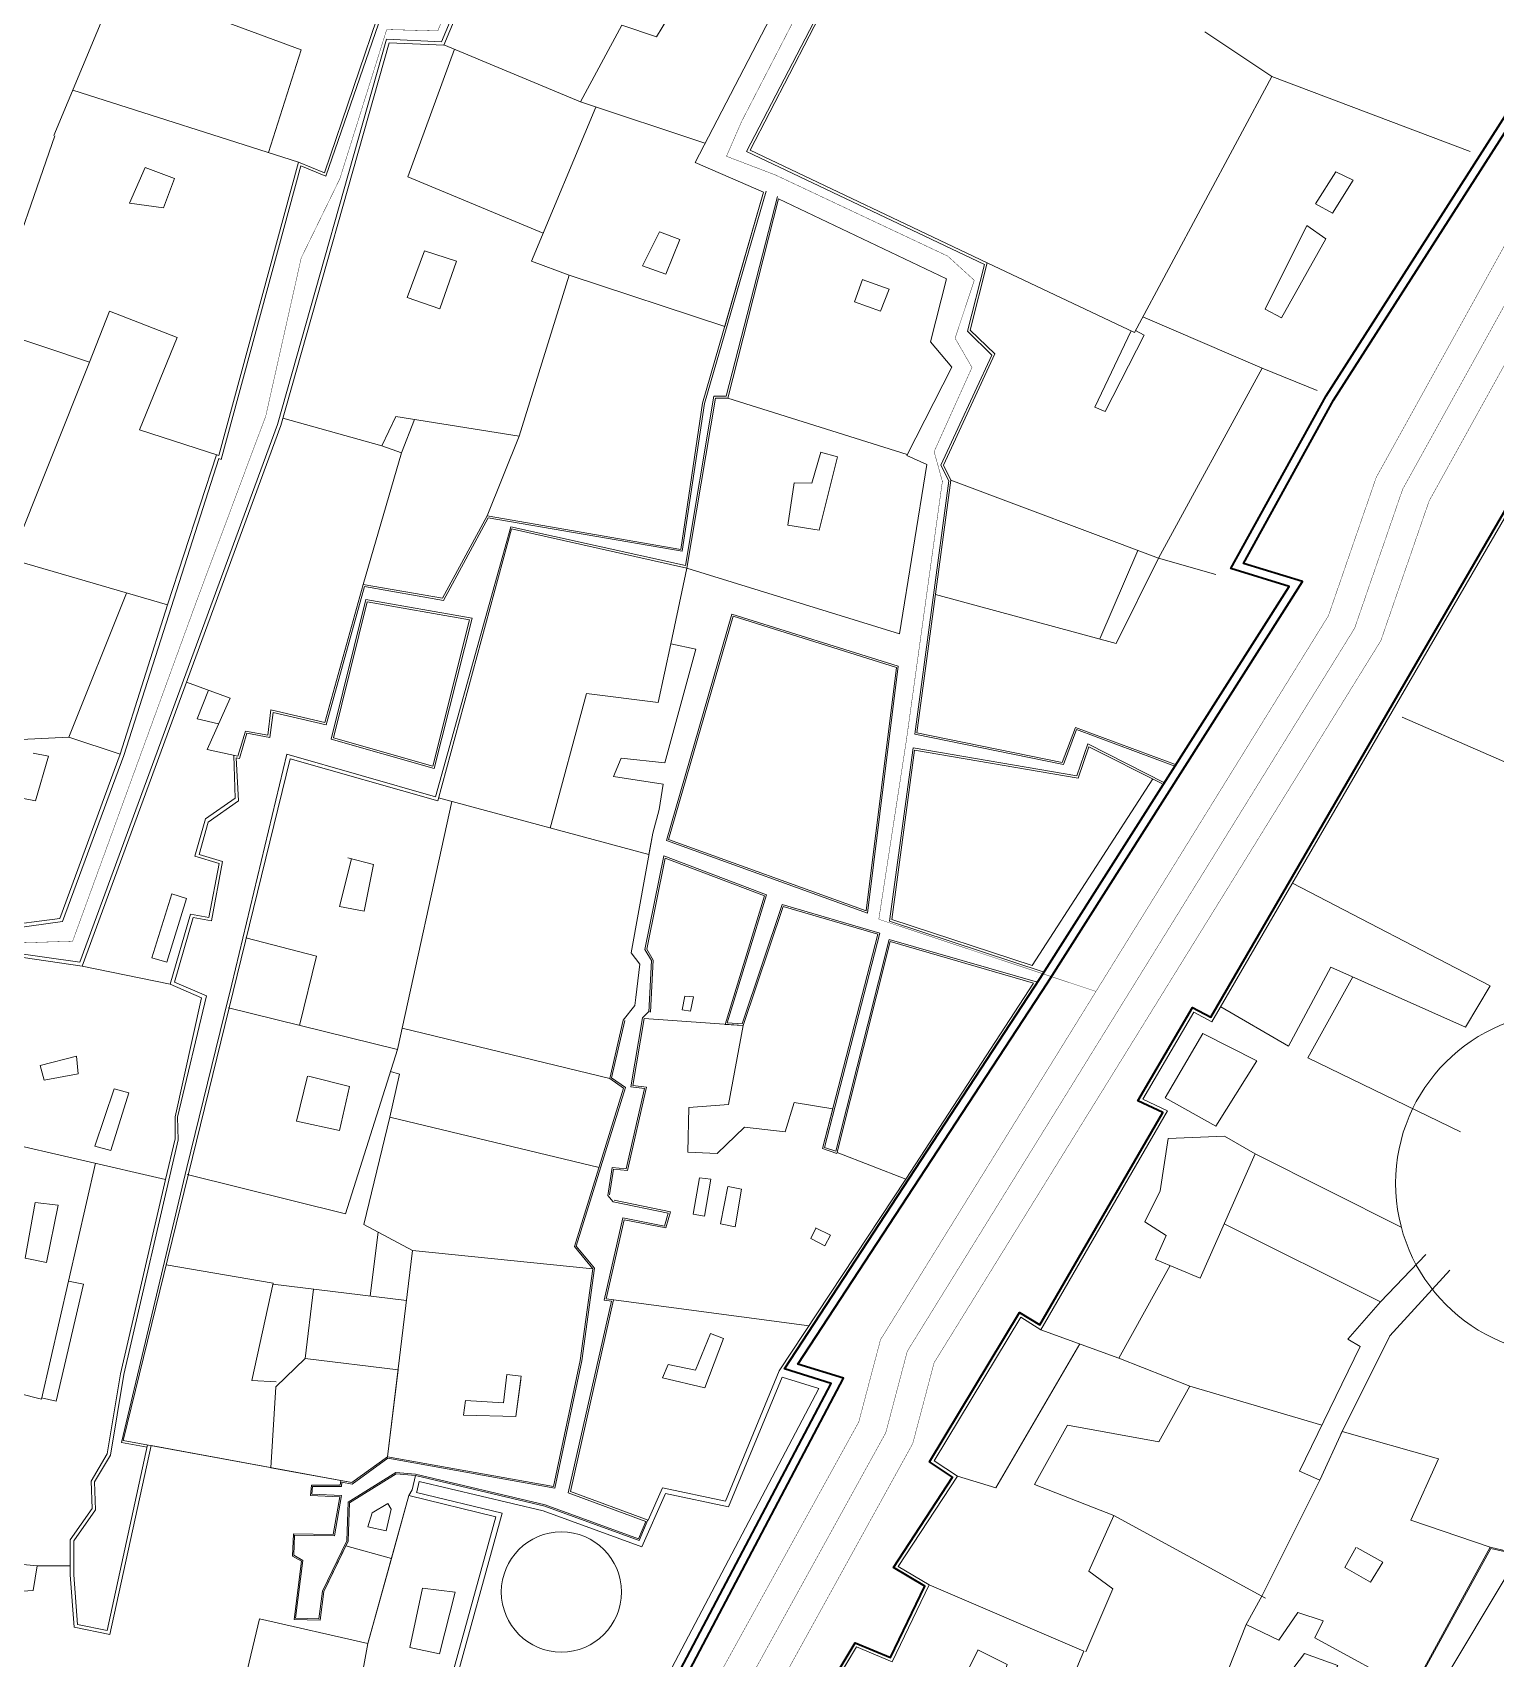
# Model space of a CAD drawing. Header units: millimetres. Extents: x 4203764 to 12476749, y 34048 to 3000914.
# Drawn here: x 11328355 to 11416413, y 2036008 to 2133860 of the extents above; entities that cross this region are included whole.
import ezdxf

# ---------------------------------------------------------------- set-up
doc = ezdxf.new("R2010")
doc.units = ezdxf.units.MM
doc.header["$MEASUREMENT"] = 0
for name, color, linetype, lineweight in [('2', 240, 'Continuous', 25), ('4', 1, 'Continuous', 35), ('building property', 253, 'Continuous', 15), ('open space', 94, 'Continuous', 5), ('road netwrk', 1, 'Continuous', 35), ('streets', 254, 'Continuous', 9)]:
    doc.layers.add(name, color=color, linetype=linetype, lineweight=lineweight)

msp = doc.modelspace()

# ---------------------------------------------------------------- linework, layer by layer
at = {"layer": '2', "const_width": 23.31871}
for points in [[(11325861.69691, 2224275.72277), (11329815.64099, 2232671.9463), (11333554.61468, 2239845.26027), (11344907.50785, 2265191.15632), (11348906.49452, 2275003.1163), (11364601.20389, 2267799.68568), (11376598.18047, 2260576.56586), (11401575.62533, 2252766.47094), (11413485.82599, 2250948.54582), (11454173.30903, 2244682.48463), (11474850.58851, 2241732.01066), (11478700.47872, 2240985.39495), (11469436.26355, 2214954.17172), (11459276.46717, 2199611.39779), (11438902.45006, 2160677.57877), (11409235.0431, 2107087.82426), (11406354.28232, 2098756.38548), (11379397.00743, 2055194.93296), (11378089.5985, 2050244.66744), (11359581.53189, 2016696.39791), (11345991.60376, 1982566.97521), (11331505.81311, 1940216.73992), (11317216.34118, 1902504.60278)], [(11499541.48292, 2236943.66377), (11482148.73443, 2240316.66889), (11472565.94284, 2213390.28794), (11462270.66838, 2197842.92236), (11441960.56044, 2159031.23085), (11412419.00396, 2105668.80649), (11409510.42463, 2097256.91378), (11382622.5588, 2053807.62243), (11381337.74078, 2048942.89325), (11362727.49846, 2015209.417), (11349249.81697, 1981361.88785), (11334773.44344, 1939039.18417), (11320490.78164, 1901345.02001)], [(11326261.23838, 2079036.06466), (11330768.96206, 2079172.29159), (11338207.30185, 2099580.54403), (11342393.01402, 2110773.36712), (11344527.57484, 2120291.32254), (11346853.99949, 2125060.21829), (11349674.76033, 2134040.63191), (11352748.82952, 2133956.05998), (11359516.37525, 2150794.57554), (11356528.30207, 2153408.31995), (11360345.67985, 2162932.37368), (11361528.84867, 2164096.28997), (11365138.52796, 2172749.97211), (11377573.33149, 2169447.65754), (11381281.6052, 2181783.8975), (11371888.15224, 2184164.93765), (11371337.06248, 2184987.12005), (11380183.43666, 2209427.53332)], [(11392366.04657, 2076152.17679), (11379294.03975, 2080494.42951), (11380958.37997, 2091293.54337), (11383120.83143, 2106848.48903), (11382623.18077, 2108637.89119), (11384903.46784, 2113701.82419), (11383885.37551, 2115463.60363), (11385040.45634, 2118947.52187), (11383444.30439, 2120402.26195), (11373076.00483, 2125284.72751), (11370125.76078, 2126411.6173), (11371041.50728, 2128518.53943), (11386173.93066, 2157802.69391), (11388962.54067, 2158746.39534), (11397070.97133, 2155342.238), (11404087.13304, 2151577.28133)]]:
    msp.add_lwpolyline(points, dxfattribs=at)
at = {"layer": '4', "const_width": 23.31871}
msp.add_lwpolyline([(11481294.00148, 2243093.91698), (11471001.10319, 2214172.22983), (11460773.56777, 2198727.16007), (11440431.50525, 2159854.40481), (11410827.02353, 2106378.31538), (11407932.35347, 2098006.64963), (11381009.78312, 2054501.2777), (11379713.66964, 2049593.78034), (11361154.51518, 2015952.90746), (11347620.71037, 1981964.43153), (11333139.62828, 1939627.96205), (11318853.56141, 1901924.81139), (11306890.0104, 1865642.43473)], dxfattribs=at)
at = {"layer": 'building property'}
for p, q in [((11387296.98324, 2157176.30452), (11371545.26694, 2126774.80414)), ((11353109.26446, 2133095.64583), (11360525.83646, 2150839.96262)), ((11329646.99201, 2127656.99245), (11334942.99981, 2140386.71012)), ((11333492.83025, 2136901.01867), (11344519.87068, 2132824.47654)), ((11366942.8269, 2135282.03341), (11365903.45341, 2133608.30527)), ((11363823.11409, 2134299.89083), (11361340.41751, 2129682.85934)), ((11365903.45341, 2133608.30527), (11363823.11409, 2134299.89083)), ((11343297.21403, 2110202.99405), (11349816.8303, 2133247.75948)), ((11349816.8303, 2133247.75948), (11353109.26446, 2133095.64583)), ((11402944.48786, 2131215.63037), (11398915.41615, 2133897.03271)), ((11344519.87068, 2132824.47654), (11342553.33932, 2126644.91795)), ((11353750.78859, 2132855.08795), (11350948.11088, 2125182.00242)), ((11361340.41751, 2129682.85934), (11353119.07742, 2133119.12355)), ((11330784.12481, 2130390.25494), (11344368.04594, 2126067.4208)), ((11394688.70676, 2115806.19308), (11402944.48786, 2131215.63037)), ((11402944.48786, 2131215.63037), (11414882.86007, 2126698.65069)), ((11358384.6188, 2120093.37605), (11362259.19956, 2129377.5731)), ((11361340.41751, 2129682.85934), (11368832.50977, 2127193.44119)), ((11325649.59557, 2116066.01661), (11329695.75803, 2127639.94419)), ((11371545.26694, 2126774.80414), (11385821.28614, 2119994.98902)), ((11334201.85493, 2123591.42276), (11335130.92715, 2125727.67345)), ((11335130.92715, 2125727.67345), (11336898.02192, 2125078.32025)), ((11344368.04594, 2126067.4208), (11339564.20363, 2108395.5071)), ((11406810.94809, 2125484.56893), (11405573.6286, 2123557.61605)), ((11407847.68238, 2124967.42096), (11406810.94809, 2125484.56893)), ((11336898.02192, 2125078.32025), (11336247.7793, 2123313.63775)), ((11350948.11088, 2125182.00242), (11359090.19362, 2121784.06107)), ((11406610.38561, 2122982.9625), (11407847.68238, 2124967.42096)), ((11336247.7793, 2123313.63775), (11334201.85493, 2123591.42276)), ((11372353.17119, 2124246.31471), (11370018.21752, 2116160.34716)), ((11370204.07976, 2111854.3348), (11373256.47187, 2123853.90524)), ((11373256.47187, 2123853.90524), (11383360.93819, 2119038.0519)), ((11405573.6286, 2123557.61605), (11406610.38561, 2122982.9625)), ((11365062.58991, 2119821.63506), (11366101.88104, 2121865.89313)), ((11366101.88104, 2121865.89313), (11367309.92151, 2121397.29036)), ((11402553.29593, 2117203.7188), (11405049.24284, 2122251.7713)), ((11406211.39821, 2121440.05787), (11403541.06038, 2116681.9984)), ((11405049.24284, 2122251.7713), (11406211.39821, 2121440.05787)), ((11351956.33598, 2120731.29113), (11350903.05806, 2117907.0536)), ((11353873.65501, 2120109.85036), (11351956.33598, 2120731.29113)), ((11367309.92151, 2121397.29036), (11366471.95343, 2119319.60798)), ((11352868.32746, 2117237.76963), (11353873.65501, 2120109.85036)), ((11360649.51546, 2119259.33116), (11358384.6188, 2120093.37605)), ((11366471.95343, 2119319.60798), (11365062.58991, 2119821.63506)), ((11385821.28614, 2119994.98902), (11384798.34412, 2115944.45412)), ((11385821.28614, 2119994.98902), (11394688.70676, 2115806.19308)), ((11360649.51546, 2119259.33116), (11357640.75804, 2109564.18407)), ((11370017.80811, 2116158.9294), (11360649.51546, 2119259.33116)), ((11377829.23127, 2117655.14025), (11378303.30384, 2118990.55825)), ((11378293.75941, 2118993.94652), (11379908.00727, 2118420.88952)), ((11383360.93819, 2119038.0519), (11382398.04765, 2115240.28111)), ((11350903.05806, 2117907.0536), (11352868.32746, 2117237.76963)), ((11379388.76763, 2117082.05977), (11377829.23127, 2117655.14025)), ((11379908.00727, 2118420.88952), (11379388.76763, 2117082.05977)), ((11332995.53112, 2117090.42906), (11331787.84949, 2114025.42325)), ((11337054.04203, 2115507.10175), (11332995.53112, 2117090.42906)), ((11402359.97751, 2113661.4559), (11395189.77752, 2116741.44296)), ((11403541.06038, 2116681.9984), (11402553.29593, 2117203.7188)), ((11331787.84949, 2114025.42325), (11325649.59557, 2116066.01661)), ((11384798.34412, 2115944.45412), (11386281.42414, 2114513.90115)), ((11394489.50117, 2115900.2939), (11392290.53123, 2111317.13101)), ((11392918.21677, 2111056.2456), (11395269.82023, 2115653.13337)), ((11395269.82023, 2115653.13337), (11394754.59396, 2115929.1717)), ((11334803.2592, 2109954.04043), (11337054.04203, 2115507.10175)), ((11382398.04765, 2115240.28111), (11383685.79491, 2113717.06775)), ((11327047.33497, 2102160.80593), (11331787.84949, 2114025.42325)), ((11383685.79491, 2113717.06775), (11380979.97587, 2108408.8288)), ((11386281.42414, 2114513.90115), (11383182.93055, 2107828.01445)), ((11402359.97751, 2113661.4559), (11396136.91184, 2102218.25475)), ((11402359.97751, 2113661.4559), (11405688.46229, 2112309.55854)), ((11367748.59121, 2101615.09668), (11369469.43291, 2111854.04449)), ((11369469.43291, 2111854.04449), (11370204.07976, 2111854.3348)), ((11381006.39595, 2108460.65936), (11370204.07976, 2111854.3348)), ((11350219.99399, 2110757.53908), (11349371.72906, 2108976.81018)), ((11357640.75804, 2109564.18407), (11350219.99399, 2110757.53908)), ((11367375.36118, 2102747.02648), (11368688.09149, 2111554.10764)), ((11392290.53123, 2111317.13101), (11392918.21677, 2111056.2456)), ((11331334.51456, 2077680.0469), (11343297.21403, 2110202.99405)), ((11339564.20363, 2108395.5071), (11334803.2592, 2109954.04043)), ((11349371.72906, 2108976.81018), (11343426.18614, 2110658.86933)), ((11351345.58676, 2110576.52918), (11350557.70643, 2108557.41988)), ((11350557.70643, 2108557.41988), (11349371.72906, 2108976.81018)), ((11357640.75804, 2109564.18407), (11355726.0873, 2104779.76159)), ((11336474.33576, 2099410.60931), (11339429.9962, 2108439.44098)), ((11348255.69115, 2100648.65813), (11350557.70643, 2108557.41988)), ((11375261.2789, 2106739.24231), (11375800.46342, 2108607.18316)), ((11376811.19218, 2108315.43447), (11375697.63381, 2103914.23439)), ((11375777.386, 2108613.8445), (11376811.19218, 2108315.43447)), ((11382182.50638, 2107868.41934), (11380549.82082, 2097667.733)), ((11380979.97587, 2108408.8288), (11382182.50638, 2107868.41934)), ((11383182.93055, 2107828.01445), (11383626.52885, 2106922.219)), ((11373820.55378, 2104212.30933), (11374200.37695, 2106765.98721)), ((11374200.37695, 2106765.98721), (11375261.2789, 2106739.24231)), ((11383626.52885, 2106922.219), (11381589.97604, 2091711.4042)), ((11396136.91184, 2102218.25475), (11383626.52885, 2106922.219)), ((11357192.96574, 2103981.8904), (11352747.67046, 2087628.7662)), ((11355726.0873, 2104779.76159), (11353037.50722, 2099814.93038)), ((11355726.0873, 2104779.76159), (11367375.36118, 2102747.02648)), ((11357192.96574, 2103981.8904), (11367748.59121, 2101615.09668)), ((11375697.63381, 2103914.23439), (11373820.55378, 2104212.30933)), ((11327047.33497, 2102160.80593), (11336474.33576, 2099410.60931)), ((11394889.81481, 2102687.16923), (11392592.7778, 2097362.6432)), ((11393579.78205, 2097094.84689), (11396136.91184, 2102218.25475)), ((11396136.91184, 2102218.25475), (11399577.11413, 2101243.56368)), ((11367748.59121, 2101615.09668), (11366772.09807, 2097070.63077)), ((11367748.59121, 2101615.09668), (11366772.09807, 2097070.63077)), ((11380549.82082, 2097667.733), (11367748.59121, 2101615.09668)), ((11330547.11084, 2091457.50199), (11334014.81847, 2100128.13933)), ((11353037.50722, 2099814.93038), (11348255.69115, 2100648.65813)), ((11382705.77627, 2100045.20758), (11393579.78205, 2097094.84689)), ((11336474.33576, 2099410.60931), (11333623.14261, 2090433.23109)), ((11346470.86897, 2091416.97185), (11348505.3658, 2099604.87303)), ((11348505.3658, 2099604.87303), (11354666.37266, 2098518.85064)), ((11354666.37266, 2098518.85064), (11352442.56415, 2089715.65712)), ((11366629.47435, 2085299.45749), (11370522.27471, 2098728.63949)), ((11370522.27471, 2098728.63949), (11380355.91819, 2095656.15359)), ((11366772.09807, 2097070.63077), (11366014.88873, 2093543.73446)), ((11366772.09807, 2097070.63077), (11368276.40374, 2096746.53318)), ((11366772.09807, 2097070.63077), (11368276.40374, 2096746.53318)), ((11368276.40374, 2096746.53318), (11366415.30169, 2089903.51324)), ((11368276.40374, 2096746.53318), (11366415.30169, 2089903.51324)), ((11380355.91819, 2095656.15359), (11378527.88308, 2081001.69004)), ((11340258.77593, 2093793.11879), (11337618.49316, 2094764.27645)), ((11338938.63455, 2094278.69762), (11338269.23683, 2092551.73207)), ((11361704.41881, 2094080.07665), (11359520.85908, 2085985.00857)), ((11366014.88873, 2093543.73446), (11361704.41881, 2094080.07665)), ((11338859.95131, 2090705.77626), (11340258.77593, 2093793.11879)), ((11338269.23683, 2092551.73207), (11339559.36362, 2092249.44752)), ((11327677.29472, 2091316.56555), (11330547.11084, 2091457.50199)), ((11333623.14261, 2090433.23109), (11330547.11084, 2091457.50199)), ((11352442.56415, 2089715.65712), (11346470.86897, 2091416.97185)), ((11381589.97604, 2091711.4042), (11390340.10661, 2089928.43558)), ((11390340.10661, 2089928.43558), (11391140.99923, 2092039.50492)), ((11391140.99923, 2092039.50492), (11397091.92832, 2089837.75363)), ((11328396.27401, 2090489.90191), (11329309.49703, 2090307.88322)), ((11329309.49703, 2090307.88322), (11328534.38197, 2087617.46803)), ((11333623.14261, 2090433.23109), (11330005.69241, 2080536.5228)), ((11343870.21831, 2090157.92076), (11333806.30391, 2049132.87483)), ((11340554.74836, 2087783.09787), (11340470.80612, 2090358.17824)), ((11352747.67046, 2087628.7662), (11343870.21831, 2090157.92076)), ((11363795.1019, 2090182.81941), (11363325.79628, 2089092.71306)), ((11363795.1019, 2090182.81941), (11363327.66261, 2089092.4226)), ((11366415.30169, 2089903.51324), (11363795.1019, 2090182.81941)), ((11366415.30169, 2089903.51324), (11363795.1019, 2090182.81941)), ((11381450.80616, 2090671.9579), (11380085.77651, 2080476.68425)), ((11391287.97644, 2088982.61086), (11381450.80616, 2090671.9579)), ((11391943.18617, 2090875.26837), (11391287.97644, 2088982.61086)), ((11396336.00293, 2088667.44575), (11391943.18617, 2090875.26837)), ((11363325.79628, 2089092.71306), (11366322.2333, 2088626.37392)), ((11363327.66261, 2089092.4226), (11366322.2333, 2088626.37392)), ((11366322.2333, 2088626.37392), (11366071.97087, 2087100.9851)), ((11366322.2333, 2088626.37392), (11366071.97087, 2087100.9851)), ((11388526.047, 2077714.82303), (11395780.80485, 2088946.48741)), ((11328534.38197, 2087617.46803), (11327803.80866, 2087753.96493)), ((11338773.51386, 2086536.88945), (11340554.74836, 2087783.09787)), ((11353598.05341, 2087582.62329), (11350320.42361, 2072650.17458)), ((11352794.07784, 2087799.48727), (11365460.90967, 2084396.57311)), ((11338124.49536, 2084285.52471), (11338773.51386, 2086536.88945)), ((11366071.97087, 2087100.9851), (11365690.96364, 2085668.35601)), ((11366071.97087, 2087100.9851), (11365690.96364, 2085668.35601)), ((11365690.96364, 2085668.35601), (11364390.52617, 2078479.28593)), ((11365690.96364, 2085668.35601), (11365460.90967, 2084396.57311)), ((11378527.88308, 2081001.69004), (11366629.47435, 2085299.45749)), ((11339591.31491, 2083841.09052), (11338124.49536, 2084285.52471)), ((11338975.84848, 2080610.75836), (11339591.31491, 2083841.09052)), ((11346834.76621, 2081259.73316), (11347550.34501, 2084130.79033)), ((11347331.07507, 2084185.4409), (11348878.89562, 2083799.66399)), ((11348878.89562, 2083799.66399), (11348327.2701, 2080984.33298)), ((11366436.24969, 2084170.27426), (11365324.00309, 2078694.56574)), ((11372420.99427, 2081895.39857), (11366436.24969, 2084170.27426)), ((11335541.72209, 2078172.34402), (11336736.03107, 2082031.31906)), ((11337631.99945, 2081754.02702), (11336438.26706, 2077907.44869)), ((11336736.03107, 2082031.31906), (11337631.99945, 2081754.02702)), ((11370036.7777, 2074170.51545), (11372420.99427, 2081895.39857)), ((11330005.69241, 2080536.5228), (11324629.12311, 2079841.3974)), ((11336630.48452, 2076596.54204), (11337866.72735, 2080809.32414)), ((11337866.72735, 2080809.32414), (11338975.84848, 2080610.75836)), ((11348327.2701, 2080984.33298), (11346834.76621, 2081259.73316)), ((11373542.11074, 2081258.36891), (11371136.19792, 2074096.36707)), ((11379231.93007, 2079597.84453), (11373542.11074, 2081258.36891)), ((11380085.77651, 2080476.68425), (11388526.047, 2077714.82303)), ((11341200.73852, 2079379.27956), (11345454.09538, 2078278.47943)), ((11375900.58157, 2066691.05425), (11379231.93007, 2079597.84453)), ((11364390.52617, 2078479.28593), (11364913.88313, 2077796.39073)), ((11365324.00309, 2078694.56574), (11365720.33752, 2078030.71095)), ((11379986.06545, 2079163.24265), (11376770.25764, 2066401.94196)), ((11388603.7619, 2076648.24275), (11379986.06545, 2079163.24265)), ((11327105.0285, 2078286.26457), (11331334.51456, 2077680.0469)), ((11331334.51456, 2077680.0469), (11336630.48452, 2076596.54204)), ((11336438.26706, 2077907.44869), (11335541.72209, 2078172.34402)), ((11345454.09538, 2078278.47943), (11344421.98912, 2074110.94505)), ((11364913.88313, 2077796.39073), (11364673.25156, 2075787.17288)), ((11365720.33752, 2078030.71095), (11365558.8262, 2074903.50902)), ((11336630.48452, 2076596.54204), (11338525.27012, 2075759.32743)), ((11380928.77293, 2064861.33818), (11388603.7619, 2076648.24275)), ((11338525.27012, 2075759.32743), (11336940.94688, 2068614.27796)), ((11364673.25156, 2075787.17288), (11364616.49934, 2075313.30495)), ((11367453.99151, 2075045.42959), (11367616.96902, 2075860.86913)), ((11367616.96902, 2075860.86913), (11368147.70684, 2075820.30975)), ((11368147.70684, 2075820.30975), (11367964.33177, 2074964.09303)), ((11350320.42361, 2072650.17458), (11340157.56258, 2075167.04704)), ((11364616.49934, 2075313.30495), (11363909.28372, 2074420.66694)), ((11364484.53665, 2070498.52376), (11365166.08422, 2074520.19768)), ((11365166.08422, 2074520.19768), (11371134.70908, 2074091.69154)), ((11367964.33177, 2074964.09303), (11367453.99151, 2075045.42959)), ((11350603.83521, 2073941.36042), (11363095.64523, 2070905.46208)), ((11363909.28372, 2074420.66694), (11363095.64523, 2070905.46208)), ((11371136.19792, 2074096.36707), (11370036.7777, 2074170.51545)), ((11371134.70908, 2074091.69154), (11370237.72196, 2069351.82453)), ((11371134.70908, 2074091.69154), (11371137.68676, 2074101.04259)), ((11350320.42361, 2072650.17458), (11347201.22141, 2062769.18037)), ((11328816.8974, 2071684.4275), (11331005.82413, 2072265.99205)), ((11329047.84471, 2070815.17448), (11328816.8974, 2071684.4275)), ((11331005.82413, 2072265.99205), (11331107.55558, 2071186.92926)), ((11331107.55558, 2071186.92926), (11329047.84471, 2070815.17448)), ((11344240.10085, 2068350.11689), (11344915.20105, 2071058.76856)), ((11344969.86049, 2071045.14532), (11347443.66561, 2070428.57792)), ((11349864.85968, 2068578.28584), (11350447.14178, 2071165.22496)), ((11350447.14178, 2071165.22496), (11349905.62266, 2071336.17007)), ((11363095.64523, 2070905.46208), (11363936.37005, 2070321.90187)), ((11332112.16024, 2066847.21936), (11333278.36608, 2070281.98357)), ((11334148.82213, 2070049.13537), (11333067.54761, 2066572.00479)), ((11333278.36608, 2070281.98357), (11334148.82213, 2070049.13537)), ((11347443.66561, 2070428.57792), (11346826.31805, 2067789.73487)), ((11363936.37005, 2070321.90187), (11360969.67216, 2060805.83282)), ((11364168.93222, 2065377.15337), (11365311.5347, 2070391.13378)), ((11365311.5347, 2070391.13378), (11364484.53665, 2070498.52376)), ((11336940.94688, 2068614.27796), (11336931.39709, 2067275.21638)), ((11367864.79294, 2069171.36042), (11367793.94772, 2066478.42697)), ((11370237.72196, 2069351.82453), (11367864.79294, 2069171.36042)), ((11373654.05342, 2067701.52508), (11374192.67612, 2069461.10421)), ((11374192.67612, 2069461.10421), (11376520.158, 2069091.50651)), ((11376520.158, 2069091.50651), (11375900.58157, 2066691.05425)), ((11346826.31805, 2067789.73487), (11344240.10085, 2068350.11689)), ((11349864.85968, 2068578.28584), (11348296.48648, 2062123.7563)), ((11349864.85968, 2068578.28584), (11362453.0211, 2065563.86735)), ((11369555.74873, 2066407.31121), (11371209.03057, 2067987.80206)), ((11371209.03057, 2067987.80206), (11373654.05342, 2067701.52508)), ((11324398.0058, 2067585.90895), (11336351.23775, 2064842.81965)), ((11333067.54761, 2066572.00479), (11332112.16024, 2066847.21936)), ((11336931.39709, 2067275.21638), (11336351.23775, 2064842.81965)), ((11376770.25764, 2066401.94196), (11375900.58157, 2066691.05425)), ((11328890.70174, 2051621.76291), (11332146.19025, 2065807.81563)), ((11367793.94772, 2066478.42697), (11369555.74873, 2066407.31121)), ((11376786.42739, 2066466.10845), (11380928.77293, 2064861.33818)), ((11336351.23775, 2064842.81965), (11333652.67558, 2053132.54291)), ((11347201.22141, 2062769.18037), (11337671.65408, 2065129.21516)), ((11363081.8072, 2063902.61575), (11363323.33901, 2065457.23801)), ((11363323.33901, 2065457.23801), (11364168.93222, 2065377.15337)), ((11368117.77254, 2062757.15553), (11368501.16531, 2064924.21978)), ((11368501.16531, 2064924.21978), (11369179.27586, 2064856.77165)), ((11369179.27586, 2064856.77165), (11368795.90984, 2062621.99132)), ((11380928.77293, 2064861.33818), (11373305.10231, 2053317.67987)), ((11369768.01634, 2062170.93403), (11370201.71284, 2064409.13023)), ((11370219.19073, 2064405.74353), (11371032.95851, 2064248.0593)), ((11371032.95851, 2064248.0593), (11370649.60142, 2061990.70536)), ((11327919.48647, 2060090.50754), (11328522.3397, 2063459.02021)), ((11328522.3397, 2063459.02021), (11329891.70529, 2063293.8129)), ((11328522.3397, 2063459.02021), (11328522.3397, 2063459.02021)), ((11329891.70529, 2063293.8129), (11329202.34734, 2059844.66505)), ((11366746.86653, 2062885.16338), (11363360.45672, 2063582.17917)), ((11366465.39408, 2061920.01475), (11366746.86653, 2062885.16338)), ((11368795.90984, 2062621.99132), (11368117.77254, 2062757.15553)), ((11348296.48648, 2062123.7563), (11351233.11684, 2060565.15482)), ((11362883.5085, 2057656.36048), (11363968.78392, 2062401.54804)), ((11363968.78392, 2062401.54804), (11366465.39408, 2061920.01475)), ((11370649.60142, 2061990.70536), (11369768.01634, 2062170.93403)), ((11375196.88138, 2061290.92969), (11375496.84229, 2061913.75708)), ((11375480.73607, 2061921.51402), (11376396.34762, 2061480.54486)), ((11409492.03788, 2057475.95232), (11400086.97366, 2062174.07682)), ((11349155.69016, 2061667.73836), (11348688.08446, 2057824.8537)), ((11360969.67216, 2060805.83282), (11362081.65807, 2059459.10565)), ((11376049.36249, 2060849.93321), (11375196.88138, 2061290.92969)), ((11376396.34762, 2061480.54486), (11376049.36249, 2060849.93321)), ((11329202.34734, 2059844.66505), (11327919.48647, 2060090.50754)), ((11351233.11684, 2060565.15482), (11349722.53826, 2048150.89379)), ((11351233.11684, 2060565.15482), (11362081.65807, 2059459.10565)), ((11336399.82597, 2059705.23835), (11342841.14662, 2058593.8838)), ((11362081.65807, 2059459.10565), (11361327.19923, 2053933.57764)), ((11331414.75634, 2058533.12518), (11329786.41389, 2051484.3734)), ((11330518.44599, 2058714.78927), (11331414.75634, 2058533.12518)), ((11342841.14662, 2058593.8838), (11341563.91976, 2052736.83229)), ((11342828.91716, 2058537.80251), (11350867.40693, 2057559.67176)), ((11344762.2468, 2054069.12794), (11345269.85802, 2058240.7866)), ((11363331.29236, 2057596.6066), (11360741.94512, 2046059.70804)), ((11375094.33043, 2056026.90474), (11362883.5085, 2057656.36048)), ((11368267.63309, 2053356.67555), (11369156.36413, 2055556.83464)), ((11369939.4087, 2055260.4958), (11368818.75852, 2052299.29417)), ((11369156.36413, 2055556.83464), (11369939.4087, 2055260.4958)), ((11369939.4087, 2055260.4958), (11369939.4087, 2055260.4958)), ((11343003.55184, 2052364.71089), (11344762.2468, 2054069.12794)), ((11344762.2468, 2054069.12794), (11350359.7957, 2053388.0131)), ((11361327.19923, 2053933.57764), (11359714.29514, 2046349.24016)), ((11333652.67558, 2053132.54291), (11332845.49239, 2048324.80636)), ((11356707.48564, 2051400.39382), (11356914.62413, 2053102.19542)), ((11356914.62413, 2053102.19542), (11357774.78294, 2052988.77981)), ((11366276.80646, 2052890.54462), (11366615.38649, 2053694.45606)), ((11366615.38649, 2053694.45606), (11368267.63309, 2053356.67555)), ((11370068.06235, 2045479.83626), (11373305.10231, 2053317.67987)), ((11324194.58861, 2052805.68628), (11328890.70174, 2051621.76291)), ((11341563.91976, 2052736.83229), (11343020.69729, 2052648.9626)), ((11342709.4485, 2047488.81908), (11343003.55184, 2052364.71089)), ((11357745.99923, 2052770.4804), (11357455.93317, 2050570.58162)), ((11368818.75852, 2052299.29417), (11366276.80646, 2052890.54462)), ((11329786.41389, 2051484.3734), (11328905.56159, 2051686.51592)), ((11354297.16985, 2050652.34286), (11354421.51199, 2051524.00564)), ((11354421.51199, 2051524.00564), (11356707.48564, 2051400.39382)), ((11357455.93317, 2050570.58162), (11354297.16985, 2050652.34286)), ((11333806.30391, 2049132.87483), (11347576.53188, 2046590.06288)), ((11332845.49239, 2048324.80636), (11331885.93784, 2046688.67316)), ((11332999.63521, 2037459.75522), (11335486.74685, 2048822.56403)), ((11331885.93784, 2046688.67316), (11331942.12006, 2045025.17286)), ((11346908.75536, 2046713.37457), (11346877.55743, 2046430.60316)), ((11351007.12922, 2045807.40178), (11351198.01229, 2046150.22807)), ((11365407.84733, 2044338.80504), (11366272.5182, 2046283.71963)), ((11366272.5182, 2046283.71963), (11370068.06235, 2045479.83626)), ((11402345.00978, 2039757.9706), (11405833.20571, 2046729.22617)), ((11351007.12922, 2045807.40178), (11348528.22908, 2036905.0115)), ((11348791.10246, 2044776.87913), (11349737.01743, 2045334.98468)), ((11349737.01743, 2045334.98468), (11349932.66413, 2045003.38945)), ((11351007.12922, 2045807.40178), (11356244.80085, 2044525.74235)), ((11360741.94512, 2046059.70804), (11365407.84733, 2044338.80504)), ((11331942.12006, 2045025.17286), (11330628.81818, 2043153.99142)), ((11348546.29973, 2043930.1709), (11348791.10246, 2044776.87913)), ((11349932.66413, 2045003.38945), (11349635.07794, 2043684.50473)), ((11356244.80085, 2044525.74235), (11353249.6156, 2033684.17942)), ((11330628.81818, 2043153.99142), (11330629.65363, 2041039.84679)), ((11349635.07794, 2043684.50473), (11348546.29973, 2043930.1709)), ((11347216.29861, 2042786.10343), (11349953.59867, 2042023.89313)), ((11408300.45686, 2028480.14234), (11416097.23155, 2042703.12357)), ((11416097.23155, 2042703.12357), (11417805.25321, 2042313.963)), ((11322899.7792, 2042116.2701), (11328643.58827, 2041586.91214)), ((11328643.58827, 2041586.91214), (11328386.12773, 2040097.89532)), ((11328643.58827, 2041586.91214), (11330629.43714, 2041587.69689)), ((11330629.65363, 2041039.84679), (11330867.13848, 2037884.79485)), ((11351066.45861, 2036677.61154), (11351830.30171, 2040244.20201)), ((11351830.30171, 2040244.20201), (11353786.04154, 2039990.24063)), ((11328386.12773, 2040097.89532), (11327095.91334, 2040011.48684)), ((11353786.04154, 2039990.24063), (11352852.19729, 2036296.21586)), ((11342015.95224, 2038398.80087), (11341098.39322, 2034513.2838)), ((11342015.95224, 2038398.80087), (11348528.22908, 2036905.0115)), ((11330867.13848, 2037884.79485), (11332999.63521, 2037459.75522)), ((11348528.22908, 2036905.0115), (11347801.34699, 2032831.68896)), ((11352852.19729, 2036296.21586), (11351066.45861, 2036677.61154))]:
    msp.add_line(p, q, dxfattribs=at)
for points in [[(11367146.73735, 2018717.9397), (11377956.26117, 2036700.06049), (11380088.93474, 2035800.07815), (11382326.23776, 2040432.61918), (11380459.8473, 2041549.87101), (11384021.68447, 2046980.26649), (11382620.50213, 2047899.31251), (11387839.27528, 2056545.28914), (11389051.54763, 2055791.22404), (11396680.0899, 2068962.54964), (11395185.45391, 2069665.71635), (11398252.27417, 2074906.54284), (11399348.60596, 2074323.21776), (11424646.97743, 2117861.08655), (11423424.02859, 2118551.05442), (11426851.42565, 2123525.6), (11427989.88786, 2122741.21437), (11431589.01836, 2128769.38134), (11430170.74986, 2129616.1617), (11447169.6108, 2158890.99178), (11454335.3347, 2171765.20158), (11452037.69769, 2173044.05541), (11466475.92708, 2199258.456)], [(11377277.31537, 2035570.60413), (11377956.26117, 2036700.06049), (11380088.93474, 2035800.07815), (11382326.23776, 2040432.61918), (11380459.8473, 2041549.87101), (11384021.68447, 2046980.26649), (11382620.50213, 2047899.31251), (11387839.27528, 2056545.28914), (11389051.54763, 2055791.22404), (11396680.0899, 2068962.54964), (11395185.45391, 2069665.71635), (11398252.27417, 2074906.54284), (11399348.60596, 2074323.21776), (11424646.97743, 2117861.08655), (11423424.02859, 2118551.05442), (11426851.42565, 2123525.6), (11427989.88786, 2122741.21437), (11431589.01836, 2128769.38134), (11430170.74986, 2129616.1617), (11446684.28922, 2158055.18831)], [(11383428.95913, 2155289.81701), (11368231.9979, 2126037.52946), (11372353.17119, 2124246.31471), (11368688.09149, 2111554.10764)], [(11349410.98607, 2135679.11441), (11345919.89531, 2125423.84903), (11344368.04594, 2126067.4208)], [(11348255.69115, 2100648.65813), (11345949.07269, 2092335.67394), (11342708.08515, 2093095.86488), (11342519.19443, 2091565.13906), (11341180.35478, 2091808.74705), (11340712.91534, 2090305.93475), (11338859.95131, 2090705.77626)], [(11410802.64391, 2092652.40236), (11425420.48616, 2086280.99573)], [(11404195.46207, 2082664.53671), (11416096.99884, 2076491.11673), (11414600.17232, 2074000.35936), (11406512.18579, 2077615.90236), (11403958.41081, 2072853.39536), (11399873.69566, 2075226.8841)], [(11407826.94781, 2077028.1691), (11405119.6144, 2072161.33132), (11414306.99626, 2067711.86447)], [(11371134.70908, 2074091.69154), (11371137.68676, 2074101.04259)], [(11398807.1214, 2073616.06067), (11396531.04115, 2069752.35754), (11399572.28486, 2068042.90636), (11402054.57239, 2071978.38937), (11398807.1214, 2073616.06067)], [(11400104.57976, 2067445.25834), (11401940.20601, 2066376.91276), (11398639.79423, 2058892.10427), (11395947.71692, 2060021.2033), (11396589.47168, 2061457.06623), (11395304.50163, 2062281.27113), (11396221.36721, 2064144.87303), (11396709.51237, 2067291.19254), (11400104.57976, 2067445.25834)], [(11401940.20601, 2066376.91276), (11410744.55609, 2061967.43282)], [(11396834.7741, 2059649.15774), (11393750.17328, 2054090.95563), (11389051.54763, 2055791.22404)], [(11384021.68447, 2046980.26649), (11386336.21761, 2046285.94947), (11391400.86045, 2054941.08984)], [(11393750.17328, 2054090.95563), (11398015.4735, 2052402.57276), (11396158.83168, 2049047.79551), (11390655.99132, 2050044.69651), (11388656.51412, 2046475.77532), (11393445.08922, 2044622.23838), (11391945.74734, 2041267.60232), (11393375.37767, 2040197.72796), (11391749.1517, 2036398.85122)], [(11398015.4735, 2052402.57276), (11405953.90543, 2050042.15276)], [(11405833.20571, 2046729.22617), (11407189.82437, 2049674.66359), (11412974.48477, 2048016.32088), (11411313.03757, 2044333.40335), (11416097.23155, 2042703.12357)], [(11341098.39322, 2034513.2838), (11342015.95224, 2038398.80087), (11348528.22908, 2036905.0115), (11349953.59867, 2042023.89313), (11347216.29861, 2042786.10343), (11345883.25681, 2040040.21981), (11345661.25252, 2038305.53084), (11344102.41149, 2038349.39087), (11344546.39767, 2041863.24722), (11344011.82212, 2042174.37301), (11344055.83375, 2043508.70014), (11346460.89488, 2043465.17452), (11346860.83909, 2045733.65817), (11345079.29073, 2045821.90624), (11345143.36362, 2046429.91785), (11346877.55743, 2046430.60316), (11346908.75536, 2046713.37457), (11335486.74685, 2048822.56403), (11332999.63521, 2037459.75522), (11330867.13848, 2037884.79485), (11330629.65363, 2041039.84679), (11330629.43714, 2041587.69689), (11328643.58827, 2041586.91214), (11328386.12773, 2040097.89532), (11327095.91334, 2040011.48684)], [(11393445.08922, 2044622.23838), (11402566.58548, 2039636.868)], [(11408091.31805, 2042675.85755), (11409638.26767, 2041804.57821), (11408890.38327, 2040608.54734), (11407343.43365, 2041479.82668), (11408034.94867, 2042707.60615)], [(11382326.23776, 2040432.61918), (11391644.14172, 2036443.80397), (11388572.14174, 2029144.09923)], [(11401410.41386, 2038047.98467), (11402345.00978, 2039757.9706)], [(11398933.42619, 2031816.92215), (11401410.41386, 2038047.98467), (11403362.88505, 2037110.14044), (11404519.03191, 2038771.22598), (11406037.5331, 2038266.41797), (11405531.82955, 2037255.40012), (11411412.66056, 2034031.63756)], [(11385251.51474, 2036530.2626), (11387028.6529, 2035643.78451), (11386318.76251, 2033558.6306), (11384319.4558, 2034622.45696), (11385267.20881, 2036522.43403)], [(11404913.84511, 2036304.48534), (11406925.12617, 2035591.23563), (11405987.29516, 2033984.26532), (11403886.5277, 2034965.2466), (11404913.84511, 2036304.48534)]]:
    msp.add_lwpolyline(points, dxfattribs=at)
for points in [[(11362081.65807, 2059459.10565), (11351233.11684, 2060565.15482), (11349722.53826, 2048150.89379), (11359714.29514, 2046349.24016), (11361327.19923, 2053933.57764), (11362081.65807, 2059459.10565)], [(11350359.7957, 2053388.0131), (11344762.2468, 2054069.12794), (11343003.55184, 2052364.71089), (11342709.4485, 2047488.81908), (11347576.53188, 2046590.06288), (11349722.53826, 2048150.89379), (11350359.7957, 2053388.0131)], [(11356914.62413, 2053102.19542), (11357774.78294, 2052988.77981), (11357455.93317, 2050570.58162), (11354297.16985, 2050652.34286), (11354421.51199, 2051524.00564), (11356707.48564, 2051400.39382), (11356914.62413, 2053102.19542)], [(11351007.12922, 2045807.40178), (11351198.01229, 2046150.22807), (11351403.18783, 2047025.28452), (11350245.16981, 2047113.78136), (11347439.97113, 2045378.07158), (11347351.80726, 2043065.23271), (11347216.29861, 2042786.10343), (11349953.59867, 2042023.89313), (11351007.12922, 2045807.40178)], [(11348791.10246, 2044776.87913), (11349737.01743, 2045334.98468), (11349932.66413, 2045003.38945), (11349635.07794, 2043684.50473), (11348546.29973, 2043930.1709), (11348791.10246, 2044776.87913)]]:
    msp.add_lwpolyline(points, close=True, dxfattribs=at)
at = {"layer": 'open space'}
for p, q in [((11370251.50608, 2045131.91145), (11373479.21374, 2052947.15876)), ((11373479.21374, 2052947.15876), (11375688.96266, 2052262.25036)), ((11375688.96266, 2052262.25036), (11362207.71396, 2026674.5645)), ((11351482.74606, 2046040.05985), (11351628.31907, 2046660.91648)), ((11351628.31907, 2046660.91648), (11359097.46948, 2044883.85494)), ((11351464.24461, 2046006.83121), (11351482.74606, 2046040.05985)), ((11356619.18157, 2044745.41696), (11351464.24461, 2046006.83121)), ((11365031.77398, 2042731.52992), (11366449.81226, 2045937.0973)), ((11366449.81226, 2045937.0973), (11370251.50608, 2045131.91145)), ((11353453.35455, 2033286.18821), (11356619.18157, 2044745.41696)), ((11359097.46948, 2044883.85494), (11365031.77398, 2042731.52992))]:
    msp.add_line(p, q, dxfattribs=at)
msp.add_circle((11360188.85806, 2040009.78546), 3617.30048, dxfattribs=at)
at = {"layer": 'road netwrk'}
for points in [[(11366970.24691, 2018824.03273), (11377871.78235, 2036959.21891), (11379988.63843, 2036065.9115), (11382058.92779, 2040352.63543), (11380169.97618, 2041483.39273), (11383736.55508, 2046921.01748), (11382341.70332, 2047835.91123), (11387770.82695, 2056830.37692), (11388979.86183, 2056078.32561), (11396389.49611, 2068871.68799), (11394893.94509, 2069575.28518), (11398174.4213, 2075181.22397), (11399270.21604, 2074598.18464), (11424364.14795, 2117784.21803), (11423126.65306, 2118482.39254), (11426798.68653, 2123812.00495), (11427925.74361, 2123035.47731), (11431306.64721, 2128698.13707), (11429890.51715, 2129543.64067), (11446990.5913, 2158992.7765), (11454055.25605, 2171685.41963), (11451758.41882, 2172963.8283), (11451799.21566, 2173671.83557)], [(11389445.94137, 2076675.73122), (11404796.73198, 2100819.49161), (11401240.43904, 2101915.04549), (11406661.36706, 2111730.87664), (11425821.32548, 2141677.82127)], [(11389016.10641, 2076956.93161), (11403997.18872, 2100528.33338), (11400485.31559, 2101610.20327), (11406219.68354, 2111993.58916), (11424716.72525, 2140941.17705)], [(11302192.8973, 1865640.57855), (11310273.68049, 1888960.98107), (11308819.21428, 1889464.97006), (11322987.74284, 1930175.01662), (11323856.5493, 1933440.00658), (11332609.21951, 1960464.24041), (11335268.01084, 1959760.47635), (11342773.68554, 1982275.32864), (11340594.97013, 1983125.44922), (11346216.1284, 1994453.68152), (11347909.23259, 2005283.40352), (11347987.07617, 2006150.72174), (11349240.73615, 2006038.2032), (11357263.64531, 2018902.26168), (11357011.80143, 2019527.40489), (11360996.96366, 2026761.2557), (11362416.02358, 2025979.48895), (11376423.84406, 2052566.61883), (11373626.95482, 2053433.51051), (11389016.10641, 2076956.93161)], [(11302736.5801, 1865640.7934), (11310927.18853, 1889278.1415), (11309473.38276, 1889781.90164), (11323479.16966, 1930024.34705), (11324349.4109, 1933294.72891), (11332948.0006, 1959843.23274), (11335602.7777, 1959140.53122), (11343415.44738, 1982576.27964), (11341304.5738, 1983399.92878), (11346711.3943, 1994296.20953), (11348419.3158, 2005220.70861), (11348452.74914, 2005593.21643), (11349509.41744, 2005498.37829), (11357837.65294, 2018852.00182), (11357579.36213, 2019493.14803), (11361199.00824, 2026063.51543), (11362626.52864, 2025277.08777), (11377166.47062, 2052874.19515), (11374429.76691, 2053722.43241), (11389445.94137, 2076675.73122)]]:
    msp.add_lwpolyline(points, dxfattribs=at)
at = {"layer": 'streets'}
for p, q in [((11371335.30927, 2126705.58453), (11387210.94031, 2157311.86016)), ((11352974.83455, 2133308.00007), (11360277.99247, 2150780.97111)), ((11349544.90705, 2135433.51265), (11346003.53837, 2125223.83926)), ((11343101.21982, 2110266.66033), (11349663.15312, 2133461.00296)), ((11349663.15312, 2133461.00296), (11352974.83455, 2133308.00007)), ((11385654.00509, 2119907.22317), (11371335.30927, 2126705.58453)), ((11344504.70547, 2125843.89051), (11339708.3167, 2108168.80733)), ((11346003.53837, 2125223.83926), (11344504.70547, 2125843.89051)), ((11372508.7123, 2124304.15002), (11368804.42636, 2111528.75884)), ((11373191.34655, 2123992.85677), (11370111.70632, 2111973.09906)), ((11384635.92658, 2115879.15173), (11385654.00509, 2119907.22317)), ((11386094.50738, 2114439.57425), (11384635.92658, 2115879.15173)), ((11383023.23603, 2107825.59756), (11386094.50738, 2114439.57425)), ((11369369.15222, 2111972.80562), (11367660.69245, 2101786.00798)), ((11370111.70632, 2111973.09906), (11369369.15222, 2111972.80562)), ((11368804.42636, 2111528.75884), (11367454.84933, 2102642.37407)), ((11368688.09149, 2111554.10764), (11368688.09149, 2111554.10764)), ((11331198.77626, 2077907.53071), (11343101.21982, 2110266.66033)), ((11339562.57845, 2108232.49921), (11333848.01244, 2090356.67717)), ((11339708.3167, 2108168.80733), (11339562.57845, 2108232.49921)), ((11383507.9902, 2106887.73063), (11383023.23603, 2107825.59756)), ((11381457.06419, 2091637.87249), (11383507.9902, 2106887.73063)), ((11357136.00201, 2104104.92885), (11352606.99949, 2087871.33277)), ((11355789.85736, 2104648.03822), (11353101.28314, 2099683.21784)), ((11367454.84933, 2102642.37407), (11355789.85736, 2104648.03822)), ((11367660.69245, 2101786.00798), (11357136.00201, 2104104.92885)), ((11346033.03871, 2092193.95428), (11348341.37405, 2100513.12603)), ((11353101.28314, 2099683.21784), (11348341.37405, 2100513.12603)), ((11346327.88391, 2091334.1798), (11348416.80572, 2099741.11617)), ((11348416.80572, 2099741.11617), (11354812.85598, 2098613.66186)), ((11354812.85598, 2098613.66186), (11352527.76049, 2089567.857)), ((11366508.03556, 2085237.61551), (11370455.04481, 2098853.80454)), ((11370455.04481, 2098853.80454), (11380464.85545, 2095726.27585)), ((11380464.85545, 2095726.27585), (11378611.13585, 2080865.91239)), ((11342637.04784, 2091425.99579), (11342848.60761, 2092940.8796)), ((11342848.60761, 2092940.8796), (11346033.03871, 2092193.95428)), ((11340820.0064, 2090163.29118), (11341250.43876, 2091688.63525)), ((11341250.43876, 2091688.63525), (11342637.04784, 2091425.99579)), ((11352527.76049, 2089567.857), (11346327.88391, 2091334.1798)), ((11390402.55332, 2089815.09668), (11381457.06419, 2091637.87249)), ((11391198.49383, 2091913.11277), (11390402.55332, 2089815.09668)), ((11397119.10315, 2089706.27694), (11391198.49383, 2091913.11277)), ((11333848.01244, 2090356.67717), (11330158.27161, 2080351.75437)), ((11343656.74898, 2090421.22732), (11340348.46588, 2076587.94981)), ((11340755.69024, 2087620.74304), (11340607.28036, 2090204.54781)), ((11340607.28036, 2090204.54781), (11340820.0064, 2090163.29118)), ((11352606.99949, 2087871.33277), (11343656.74898, 2090421.22732)), ((11381362.55967, 2090807.89054), (11379940.66006, 2080378.61748)), ((11391208.54377, 2089117.0299), (11381362.55967, 2090807.89054)), ((11391875.17355, 2091042.67571), (11391208.54377, 2089117.0299)), ((11396487.04115, 2088711.78354), (11391875.17355, 2091042.67571)), ((11338932.53614, 2086345.20633), (11340755.69024, 2087620.74304)), ((11338386.20692, 2084402.41217), (11338932.53614, 2086345.20633)), ((11378611.13585, 2080865.91239), (11366508.03556, 2085237.61551)), ((11339784.51398, 2083978.02679), (11338386.20692, 2084402.41217)), ((11366362.12709, 2084304.80877), (11365218.91296, 2078676.64378)), ((11372543.49657, 2081955.19353), (11366362.12709, 2084304.80877)), ((11339128.52505, 2080401.63476), (11339784.51398, 2083978.02679)), ((11370168.83068, 2074261.25472), (11372543.49657, 2081955.19353)), ((11373478.28027, 2081380.56412), (11371066.37426, 2074200.72154)), ((11379352.27417, 2079666.28999), (11373478.28027, 2081380.56412)), ((11330158.27161, 2080351.75437), (11324803.94092, 2079628.31185)), ((11336894.95744, 2076717.82996), (11338024.952, 2080591.30944)), ((11338024.952, 2080591.30944), (11339128.52505, 2080401.63476)), ((11379940.66006, 2080378.61748), (11389247.59116, 2077321.15229)), ((11376020.05016, 2066756.10769), (11379352.27417, 2079666.28999)), ((11326950.83623, 2078516.39341), (11331198.77626, 2077907.53071)), ((11365218.91296, 2078676.64378), (11365619.49265, 2078005.67825)), ((11379911.01841, 2079272.29385), (11376700.01591, 2066530.06209)), ((11388854.82635, 2076710.40347), (11379911.01841, 2079272.29385)), ((11365619.49265, 2078005.67825), (11365459.53904, 2074908.63692)), ((11338836.13893, 2075881.22595), (11336894.95744, 2076717.82996)), ((11340348.46588, 2076587.94981), (11339894.2705, 2074718.98411)), ((11388786.56862, 2076979.56944), (11388786.56862, 2076979.56944)), ((11388786.56862, 2076979.56944), (11388786.56862, 2076979.56944)), ((11338836.13893, 2075881.22595), (11337088.00873, 2068576.2394)), ((11339894.2705, 2074718.98411), (11337642.15399, 2065562.15372)), ((11365073.47225, 2074568.73212), (11364369.24679, 2070413.24054)), ((11365489.38542, 2074974.65825), (11365073.47225, 2074568.73212)), ((11363207.70209, 2070948.70408), (11364006.14246, 2074398.24776)), ((11371066.37426, 2074200.72154), (11370168.83068, 2074261.25472)), ((11364053.00026, 2070361.96944), (11363207.70209, 2070948.70408)), ((11361080.60597, 2060827.62844), (11364053.00026, 2070361.96944)), ((11365190.30748, 2070306.62155), (11364091.3948, 2065484.36118)), ((11364369.24679, 2070413.24054), (11365190.30748, 2070306.62155)), ((11337088.00873, 2068576.2394), (11337128.83393, 2067230.41252)), ((11337128.83393, 2067230.41252), (11333854.60078, 2053091.56017)), ((11376700.01591, 2066530.06209), (11376020.05016, 2066756.10769)), ((11337642.15399, 2065562.15372), (11333715.263, 2049015.52389)), ((11363239.47605, 2065565.0449), (11362976.47477, 2063872.23409)), ((11364091.3948, 2065484.36118), (11363239.47605, 2065565.0449)), ((11362976.47477, 2063872.23409), (11363307.49139, 2063491.57728)), ((11363307.49139, 2063491.57728), (11366621.24397, 2062809.51634)), ((11366621.24397, 2062809.51634), (11366395.30418, 2062034.78518)), ((11363893.28515, 2062517.3617), (11362762.28187, 2057572.23661)), ((11366395.30418, 2062034.78518), (11363893.28515, 2062517.3617)), ((11362186.05671, 2059488.81602), (11361080.60597, 2060827.62844)), ((11361425.20793, 2053916.48919), (11362186.05671, 2059488.81602)), ((11363209.80048, 2057512.51813), (11360594.67144, 2045980.35682)), ((11362762.28187, 2057572.23661), (11363209.80048, 2057512.51813)), ((11359795.58115, 2046253.51678), (11361425.20793, 2053916.48919)), ((11333854.60078, 2053091.56017), (11333042.29763, 2048253.32816)), ((11333042.29763, 2048253.32816), (11332093.75874, 2046635.97773)), ((11332841.68659, 2037701.2111), (11335283.51473, 2048857.13422)), ((11333715.263, 2049015.52389), (11335252.80503, 2048716.83153)), ((11349722.53826, 2048150.89379), (11347576.53188, 2046590.06288)), ((11347595.74401, 2046505.38654), (11349741.91096, 2048066.33425)), ((11359714.29514, 2046349.24016), (11349722.53826, 2048150.89379)), ((11349741.91096, 2048066.33425), (11359795.58115, 2046253.51678)), ((11350225.31233, 2047195.31131), (11347361.86744, 2045423.56184)), ((11347439.97113, 2045378.07158), (11350245.16981, 2047113.78136)), ((11351415.53651, 2047104.35325), (11350225.31233, 2047195.31131)), ((11350245.16981, 2047113.78136), (11351403.18783, 2047025.28452)), ((11359207.20111, 2045250.55908), (11351415.53651, 2047104.35325)), ((11332093.75874, 2046635.97773), (11332150.25206, 2044963.26636)), ((11345143.36362, 2046429.91785), (11345079.29073, 2045821.90624)), ((11346877.55743, 2046430.60316), (11345143.36362, 2046429.91785)), ((11345143.36362, 2046429.91785), (11345143.36362, 2046429.91785)), ((11345167.46958, 2045897.41597), (11345215.18089, 2046350.16642)), ((11345215.18089, 2046350.16642), (11346949.0224, 2046350.85159)), ((11346908.75536, 2046713.37457), (11346877.55743, 2046430.60316)), ((11347576.53188, 2046590.06288), (11346908.75536, 2046713.37457)), ((11346949.0224, 2046350.85159), (11346978.64452, 2046619.34021)), ((11346978.64452, 2046619.34021), (11347595.74401, 2046505.38654)), ((11351403.18783, 2047025.28452), (11351403.18783, 2047025.28452)), ((11351403.18783, 2047025.28452), (11359184.29258, 2045174.00275)), ((11345079.29073, 2045821.90624), (11346860.83909, 2045733.65817)), ((11346955.10884, 2045808.86619), (11345167.46958, 2045897.41597)), ((11346860.83909, 2045733.65817), (11346460.89488, 2043465.17452)), ((11346527.62434, 2043384.17401), (11346955.10884, 2045808.86619)), ((11347361.86744, 2045423.56184), (11347272.72333, 2043085.00785)), ((11347351.80726, 2043065.23271), (11347439.97113, 2045378.07158)), ((11359184.29258, 2045174.00275), (11364869.46841, 2043112.03471)), ((11364825.50751, 2043212.84405), (11359207.20111, 2045250.55908)), ((11360594.67144, 2045980.35682), (11365266.48413, 2044254.61944)), ((11332150.25206, 2044963.26636), (11330834.76767, 2043088.97532)), ((11365266.48413, 2044254.61944), (11364825.50751, 2043212.84405)), ((11364869.46841, 2043112.03471), (11365391.33076, 2044344.89677)), ((11344055.83375, 2043508.70014), (11344011.82212, 2042174.37301)), ((11346460.89488, 2043465.17452), (11344055.83375, 2043508.70014)), ((11344093.12916, 2042219.35991), (11344132.97899, 2043427.51114)), ((11344132.97899, 2043427.51114), (11346527.62434, 2043384.17401)), ((11330834.76767, 2043088.97532), (11330835.57436, 2041047.62654)), ((11344011.82212, 2042174.37301), (11344546.39767, 2041863.24722)), ((11344632.16782, 2041905.63657), (11344093.12916, 2042219.35991)), ((11347272.72333, 2043085.00785), (11345805.78107, 2040063.30762)), ((11345883.25681, 2040040.21981), (11347351.80726, 2043065.23271)), ((11344546.39767, 2041863.24722), (11344102.41149, 2038349.39087)), ((11344192.58943, 2038426.66497), (11344632.16782, 2041905.63657)), ((11330835.57436, 2041047.62654), (11331060.74438, 2038056.18048)), ((11345805.78107, 2040063.30762), (11345591.28816, 2038387.31075)), ((11345661.25252, 2038305.53084), (11345883.25681, 2040040.21981)), ((11344102.41149, 2038349.39087), (11345661.25252, 2038305.53084)), ((11345591.28816, 2038387.31075), (11344192.58943, 2038426.66497)), ((11331060.74438, 2038056.18048), (11332841.68659, 2037701.2111))]:
    msp.add_line(p, q, dxfattribs=at)
msp.add_lwpolyline([(11388786.56862, 2076979.56944), (11388786.56862, 2076979.56944)], close=True, dxfattribs=at)
for points in [[(11409492.03788, 2057475.95232), (11412229.06302, 2060311.50667)], [(11407113.16259, 2049508.21852), (11410057.11072, 2055417.15009), (11413674.36917, 2059373.3875)], [(11409492.03788, 2057475.95232), (11407529.3775, 2055233.87016), (11408260.60469, 2054777.87927), (11404607.9881, 2047278.94195), (11405833.20571, 2046729.22617)], [(11424014.33389, 2053244.67435), (11424014.33389, 2053244.67435), (11417835.86439, 2042244.95331), (11416128.31913, 2042634.00533), (11408328.71743, 2028405.86704), (11393187.62901, 2033799.5163), (11391439.1809, 2030294.25464), (11390242.50376, 2030891.16526), (11390243.54362, 2028259.7568), (11388009.06563, 2021776.27551), (11390827.31815, 2020524.51882), (11389684.0679, 2017950.56183), (11388367.4736, 2018633.50299), (11383461.2546, 2009175.1479), (11379480.1617, 2011618.20587), (11380077.07586, 2012604.74824), (11372344.37633, 2017283.47058), (11371582.45918, 2015201.29505), (11366950.79169, 2018791.6681)], [(11408652.62174, 2026910.41154), (11417419.38036, 2041549.4918)]]:
    msp.add_lwpolyline(points, dxfattribs=at)
msp.add_circle((11420724.39687, 2064603.90491), 10322.2191, dxfattribs=at)

doc.saveas('drawing.dxf')
